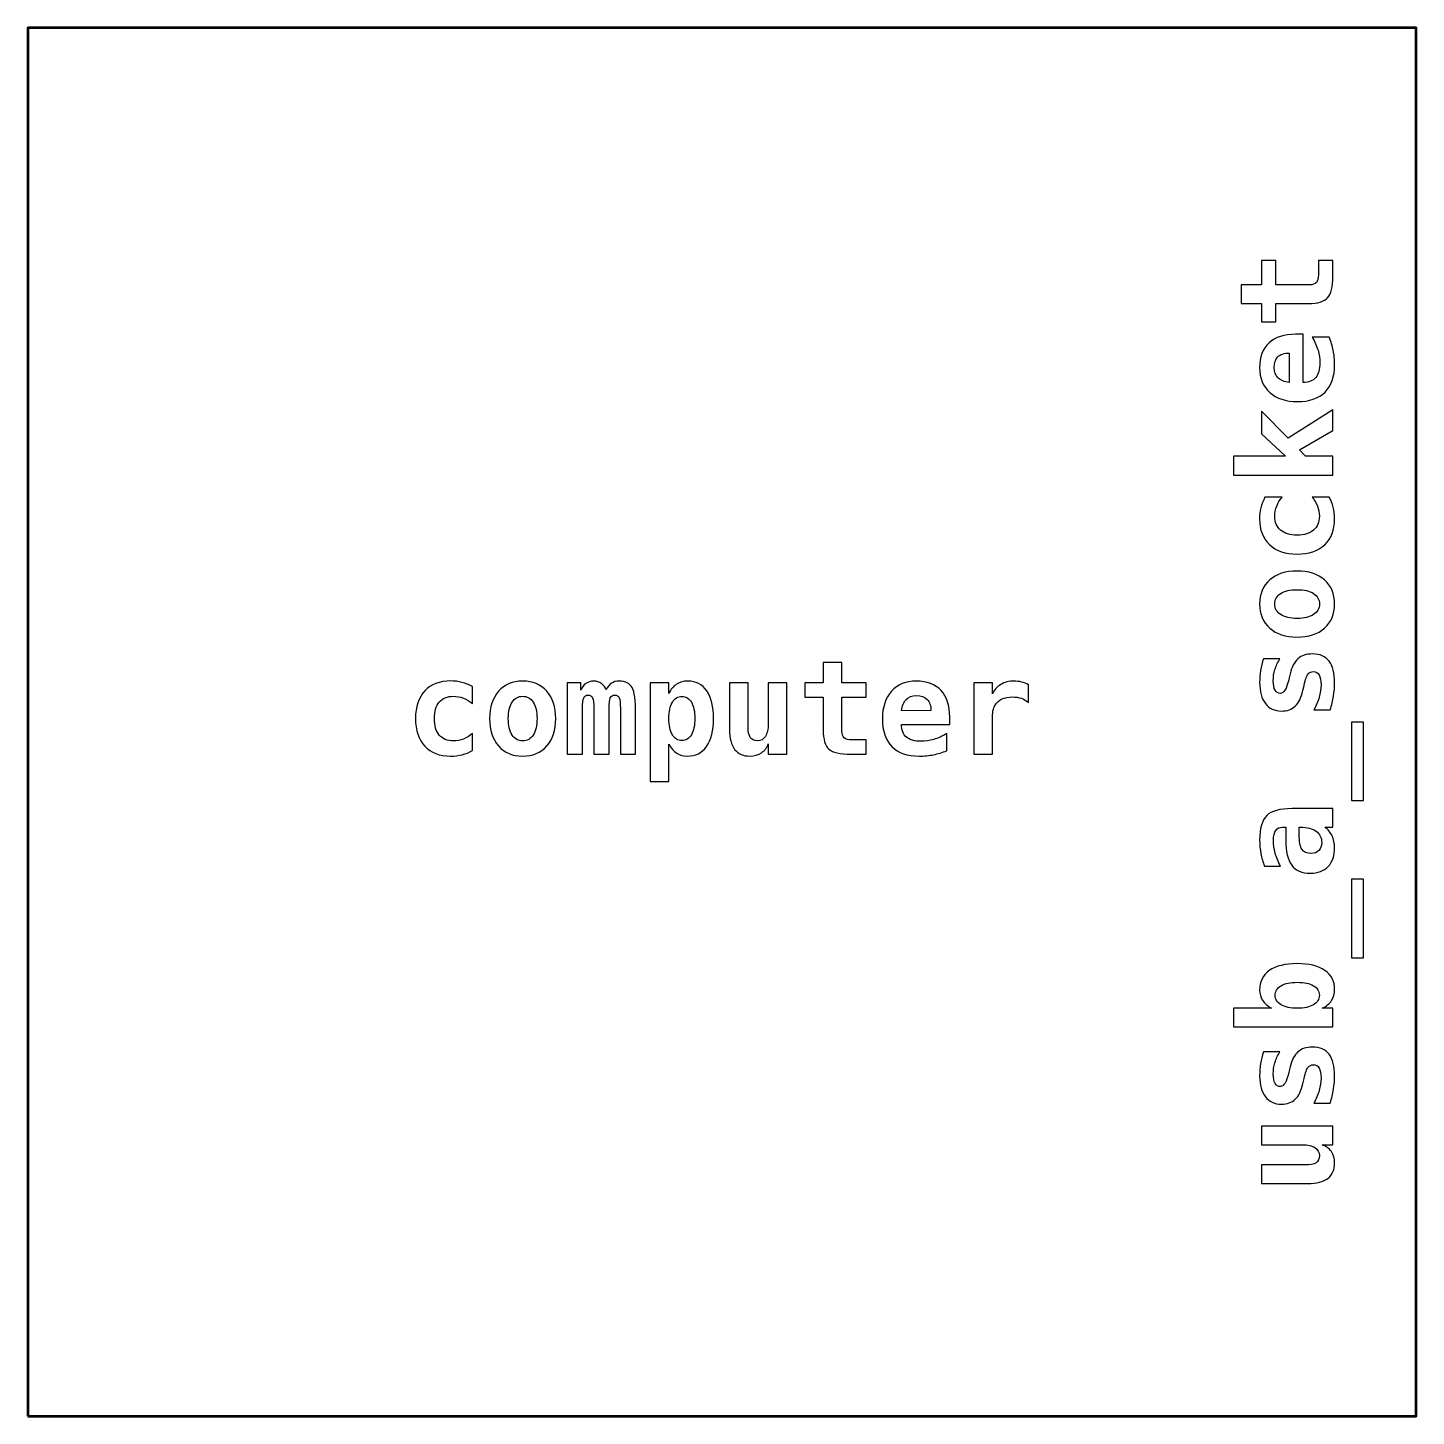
# Model space of a CAD drawing. Header units: centimetres. Extents: x -10.8 to 29.8, y -19.8 to 32.2.
# Drawn here: x -10.75 to -6.25, y -3.25 to 1.25 of the extents above; entities that cross this region are included whole.
import ezdxf

# ---------------------------------------------------------------- set-up
doc = ezdxf.new("R2010")
doc.units = ezdxf.units.CM
doc.header["$MEASUREMENT"] = 0
doc.layers.add('Layer 1', color=7, linetype='Continuous')

msp = doc.modelspace()

# ---------------------------------------------------------------- linework, layer by layer
at = {"layer": 'Layer 1', "lineweight": 53}
msp.add_lwpolyline([(-10.75, -3.25), (-6.25, -3.25), (-6.25, 1.25), (-10.75, 1.25), (-10.75, -3.25)], close=True, dxfattribs=at)
at = {"layer": 'Layer 1'}
for points, knots in [([(-6.81761, 0.41686), (-6.81761, 0.41686), (-6.75199, 0.41686), (-6.75199, 0.41686), (-6.75199, 0.41686), (-6.75199, 0.41686), (-6.75199, 0.49602), (-6.75199, 0.49602), (-6.75199, 0.49602), (-6.75199, 0.49602), (-6.70543, 0.49602), (-6.70543, 0.49602), (-6.70543, 0.49602), (-6.70543, 0.49602), (-6.70543, 0.41686), (-6.70543, 0.41686), (-6.70543, 0.41686), (-6.70543, 0.41686), (-6.59592, 0.41686), (-6.59592, 0.41686), (-6.59592, 0.41686), (-6.58562, 0.41686), (-6.57821, 0.4194), (-6.5737, 0.42441), (-6.5737, 0.42441), (-6.56925, 0.42942), (-6.567, 0.43782), (-6.567, 0.44953), (-6.567, 0.44953), (-6.567, 0.44953), (-6.567, 0.49602), (-6.567, 0.49602), (-6.567, 0.49602), (-6.567, 0.49602), (-6.52043, 0.49602), (-6.52043, 0.49602), (-6.52043, 0.49602), (-6.52043, 0.49602), (-6.52043, 0.44515), (-6.52043, 0.44515), (-6.52043, 0.44515), (-6.52043, 0.41044), (-6.526, 0.38695), (-6.53708, 0.37474), (-6.53708, 0.37474), (-6.54816, 0.36246), (-6.56876, 0.35633), (-6.59882, 0.35633), (-6.59882, 0.35633), (-6.59882, 0.35633), (-6.70543, 0.35633), (-6.70543, 0.35633), (-6.70543, 0.35633), (-6.70543, 0.35633), (-6.70543, 0.29706), (-6.70543, 0.29706), (-6.70543, 0.29706), (-6.70543, 0.29706), (-6.75199, 0.29706), (-6.75199, 0.29706), (-6.75199, 0.29706), (-6.75199, 0.29706), (-6.75199, 0.35633), (-6.75199, 0.35633), (-6.75199, 0.35633), (-6.75199, 0.35633), (-6.81761, 0.35633), (-6.81761, 0.35633), (-6.81761, 0.35633), (-6.81761, 0.35633), (-6.81761, 0.41686), (-6.81761, 0.41686)], [0, 0, 0, 0, 0.0526316, 0.0526316, 0.0526316, 0.0526316, 0.1052632, 0.1052632, 0.1052632, 0.1052632, 0.1578947, 0.1578947, 0.1578947, 0.1578947, 0.2105263, 0.2105263, 0.2105263, 0.2105263, 0.2631579, 0.2631579, 0.2631579, 0.2631579, 0.3157895, 0.3157895, 0.3157895, 0.3157895, 0.3684211, 0.3684211, 0.3684211, 0.3684211, 0.4210526, 0.4210526, 0.4210526, 0.4210526, 0.4736842, 0.4736842, 0.4736842, 0.4736842, 0.5263158, 0.5263158, 0.5263158, 0.5263158, 0.5789474, 0.5789474, 0.5789474, 0.5789474, 0.6315789, 0.6315789, 0.6315789, 0.6315789, 0.6842105, 0.6842105, 0.6842105, 0.6842105, 0.7368421, 0.7368421, 0.7368421, 0.7368421, 0.7894737, 0.7894737, 0.7894737, 0.7894737, 0.8421053, 0.8421053, 0.8421053, 0.8421053, 0.8947368, 0.8947368, 0.8947368, 0.8947368, 1, 1, 1, 1]), ([(-6.53186, 0.24711), (-6.52607, 0.23307), (-6.5217, 0.21875), (-6.51881, 0.20414), (-6.51881, 0.20414), (-6.51591, 0.18954), (-6.5145, 0.17409), (-6.5145, 0.15786), (-6.5145, 0.15786), (-6.5145, 0.11912), (-6.52487, 0.08956), (-6.54562, 0.0691), (-6.54562, 0.0691), (-6.56636, 0.04864), (-6.59621, 0.03841), (-6.63515, 0.03841), (-6.63515, 0.03841), (-6.6729, 0.03841), (-6.70274, 0.04829), (-6.72462, 0.06797), (-6.72462, 0.06797), (-6.74656, 0.08766), (-6.75749, 0.11454), (-6.75749, 0.14855), (-6.75749, 0.14855), (-6.75749, 0.18284), (-6.74733, 0.20951), (-6.72702, 0.22841), (-6.72702, 0.22841), (-6.70662, 0.24739), (-6.67798, 0.25685), (-6.64101, 0.25685), (-6.64101, 0.25685), (-6.64101, 0.25685), (-6.61653, 0.25685), (-6.61653, 0.25685), (-6.61653, 0.25685), (-6.61653, 0.25685), (-6.61653, 0.10022), (-6.61653, 0.10022), (-6.61653, 0.10022), (-6.59832, 0.10036), (-6.58478, 0.10572), (-6.57582, 0.1163), (-6.57582, 0.1163), (-6.56686, 0.12689), (-6.56234, 0.14269), (-6.56234, 0.16379), (-6.56234, 0.16379), (-6.56234, 0.17769), (-6.56432, 0.19137), (-6.56834, 0.20485), (-6.56834, 0.20485), (-6.57229, 0.21833), (-6.57864, 0.23237), (-6.58732, 0.24711), (-6.58732, 0.24711), (-6.58732, 0.24711), (-6.53186, 0.24711), (-6.53186, 0.24711)], [0, 0, 0, 0, 0.0625, 0.0625, 0.0625, 0.0625, 0.125, 0.125, 0.125, 0.125, 0.1875, 0.1875, 0.1875, 0.1875, 0.25, 0.25, 0.25, 0.25, 0.3125, 0.3125, 0.3125, 0.3125, 0.375, 0.375, 0.375, 0.375, 0.4375, 0.4375, 0.4375, 0.4375, 0.5, 0.5, 0.5, 0.5, 0.5625, 0.5625, 0.5625, 0.5625, 0.625, 0.625, 0.625, 0.625, 0.6875, 0.6875, 0.6875, 0.6875, 0.75, 0.75, 0.75, 0.75, 0.8125, 0.8125, 0.8125, 0.8125, 0.875, 0.875, 0.875, 0.875, 1, 1, 1, 1]), ([(-6.66182, 0.19589), (-6.67784, 0.19561), (-6.68997, 0.19151), (-6.69816, 0.18361), (-6.69816, 0.18361), (-6.70641, 0.17564), (-6.71051, 0.164), (-6.71051, 0.14855), (-6.71051, 0.14855), (-6.71051, 0.13465), (-6.70627, 0.12357), (-6.69773, 0.11531), (-6.69773, 0.11531), (-6.68927, 0.10706), (-6.6772, 0.10219), (-6.66161, 0.10064), (-6.66161, 0.10064), (-6.66161, 0.10064), (-6.66182, 0.19589), (-6.66182, 0.19589)], [0, 0, 0, 0, 0.1666667, 0.1666667, 0.1666667, 0.1666667, 0.3333333, 0.3333333, 0.3333333, 0.3333333, 0.5, 0.5, 0.5, 0.5, 0.6666667, 0.6666667, 0.6666667, 0.6666667, 1, 1, 1, 1]), ([(-6.84216, -0.1995), (-6.84216, -0.1995), (-6.84216, -0.13896), (-6.84216, -0.13896), (-6.84216, -0.13896), (-6.84216, -0.13896), (-6.67325, -0.13896), (-6.67325, -0.13896), (-6.67325, -0.13896), (-6.67325, -0.13896), (-6.75199, -0.06622), (-6.75199, -0.06622), (-6.75199, -0.06622), (-6.75199, -0.06622), (-6.75199, 0.00723), (-6.75199, 0.00723), (-6.75199, 0.00723), (-6.75199, 0.00723), (-6.66556, -0.08047), (-6.66556, -0.08047), (-6.66556, -0.08047), (-6.66556, -0.08047), (-6.52043, 0.01217), (-6.52043, 0.01217), (-6.52043, 0.01217), (-6.52043, 0.01217), (-6.52043, -0.05479), (-6.52043, -0.05479), (-6.52043, -0.05479), (-6.52043, -0.05479), (-6.6288, -0.11829), (-6.6288, -0.11829), (-6.6288, -0.11829), (-6.6288, -0.11829), (-6.60891, -0.13896), (-6.60891, -0.13896), (-6.60891, -0.13896), (-6.60891, -0.13896), (-6.52043, -0.13896), (-6.52043, -0.13896), (-6.52043, -0.13896), (-6.52043, -0.13896), (-6.52043, -0.1995), (-6.52043, -0.1995), (-6.52043, -0.1995), (-6.52043, -0.1995), (-6.84216, -0.1995), (-6.84216, -0.1995)], [0, 0, 0, 0, 0.0769231, 0.0769231, 0.0769231, 0.0769231, 0.1538462, 0.1538462, 0.1538462, 0.1538462, 0.2307692, 0.2307692, 0.2307692, 0.2307692, 0.3076923, 0.3076923, 0.3076923, 0.3076923, 0.3846154, 0.3846154, 0.3846154, 0.3846154, 0.4615385, 0.4615385, 0.4615385, 0.4615385, 0.5384615, 0.5384615, 0.5384615, 0.5384615, 0.6153846, 0.6153846, 0.6153846, 0.6153846, 0.6923077, 0.6923077, 0.6923077, 0.6923077, 0.7692308, 0.7692308, 0.7692308, 0.7692308, 0.8461538, 0.8461538, 0.8461538, 0.8461538, 1, 1, 1, 1]), ([(-6.53228, -0.27104), (-6.52636, -0.28119), (-6.52191, -0.2922), (-6.51895, -0.30391), (-6.51895, -0.30391), (-6.51599, -0.31563), (-6.5145, -0.32818), (-6.5145, -0.34173), (-6.5145, -0.34173), (-6.5145, -0.37743), (-6.52523, -0.4053), (-6.54675, -0.42541), (-6.54675, -0.42541), (-6.5682, -0.44552), (-6.59797, -0.45561), (-6.636, -0.45561), (-6.636, -0.45561), (-6.67417, -0.45561), (-6.70401, -0.44545), (-6.7256, -0.4252), (-6.7256, -0.4252), (-6.74712, -0.40495), (-6.75792, -0.37701), (-6.75792, -0.34131), (-6.75792, -0.34131), (-6.75792, -0.32889), (-6.75644, -0.31697), (-6.75354, -0.30547), (-6.75354, -0.30547), (-6.75065, -0.29397), (-6.74621, -0.28246), (-6.74014, -0.27104), (-6.74014, -0.27104), (-6.74014, -0.27104), (-6.68468, -0.27104), (-6.68468, -0.27104), (-6.68468, -0.27104), (-6.6923, -0.27985), (-6.69816, -0.28952), (-6.70225, -0.3001), (-6.70225, -0.3001), (-6.70634, -0.31062), (-6.70839, -0.32155), (-6.70839, -0.33284), (-6.70839, -0.33284), (-6.70839, -0.35253), (-6.70211, -0.3677), (-6.68955, -0.37828), (-6.68955, -0.37828), (-6.67699, -0.38893), (-6.65914, -0.39422), (-6.636, -0.39422), (-6.636, -0.39422), (-6.61286, -0.39422), (-6.59508, -0.38893), (-6.58266, -0.37828), (-6.58266, -0.37828), (-6.57024, -0.3677), (-6.56403, -0.35253), (-6.56403, -0.33284), (-6.56403, -0.33284), (-6.56403, -0.32113), (-6.56601, -0.31019), (-6.56989, -0.29996), (-6.56989, -0.29996), (-6.57384, -0.2898), (-6.57977, -0.28014), (-6.58774, -0.27104), (-6.58774, -0.27104), (-6.58774, -0.27104), (-6.53228, -0.27104), (-6.53228, -0.27104)], [0, 0, 0, 0, 0.0526316, 0.0526316, 0.0526316, 0.0526316, 0.1052632, 0.1052632, 0.1052632, 0.1052632, 0.1578947, 0.1578947, 0.1578947, 0.1578947, 0.2105263, 0.2105263, 0.2105263, 0.2105263, 0.2631579, 0.2631579, 0.2631579, 0.2631579, 0.3157895, 0.3157895, 0.3157895, 0.3157895, 0.3684211, 0.3684211, 0.3684211, 0.3684211, 0.4210526, 0.4210526, 0.4210526, 0.4210526, 0.4736842, 0.4736842, 0.4736842, 0.4736842, 0.5263158, 0.5263158, 0.5263158, 0.5263158, 0.5789474, 0.5789474, 0.5789474, 0.5789474, 0.6315789, 0.6315789, 0.6315789, 0.6315789, 0.6842105, 0.6842105, 0.6842105, 0.6842105, 0.7368421, 0.7368421, 0.7368421, 0.7368421, 0.7894737, 0.7894737, 0.7894737, 0.7894737, 0.8421053, 0.8421053, 0.8421053, 0.8421053, 0.8947368, 0.8947368, 0.8947368, 0.8947368, 1, 1, 1, 1]), ([(-6.636, -0.72484), (-6.67332, -0.72484), (-6.70289, -0.71517), (-6.72476, -0.69584), (-6.72476, -0.69584), (-6.74656, -0.67644), (-6.75749, -0.65048), (-6.75749, -0.61781), (-6.75749, -0.61781), (-6.75749, -0.58507), (-6.74656, -0.55904), (-6.72476, -0.53963), (-6.72476, -0.53963), (-6.70289, -0.5203), (-6.67332, -0.51064), (-6.636, -0.51064), (-6.636, -0.51064), (-6.59868, -0.51064), (-6.56911, -0.5203), (-6.54724, -0.53963), (-6.54724, -0.53963), (-6.52544, -0.55904), (-6.5145, -0.58507), (-6.5145, -0.61781), (-6.5145, -0.61781), (-6.5145, -0.65048), (-6.52544, -0.67644), (-6.54724, -0.69584), (-6.54724, -0.69584), (-6.56911, -0.71517), (-6.59868, -0.72484), (-6.636, -0.72484)], [0, 0, 0, 0, 0.1111111, 0.1111111, 0.1111111, 0.1111111, 0.2222222, 0.2222222, 0.2222222, 0.2222222, 0.3333333, 0.3333333, 0.3333333, 0.3333333, 0.4444444, 0.4444444, 0.4444444, 0.4444444, 0.5555556, 0.5555556, 0.5555556, 0.5555556, 0.6666667, 0.6666667, 0.6666667, 0.6666667, 0.7777778, 0.7777778, 0.7777778, 0.7777778, 1, 1, 1, 1]), ([(-6.70839, -0.61781), (-6.70839, -0.63227), (-6.70204, -0.64363), (-6.68927, -0.65189), (-6.68927, -0.65189), (-6.6765, -0.66014), (-6.65872, -0.6643), (-6.636, -0.6643), (-6.636, -0.6643), (-6.61328, -0.6643), (-6.5955, -0.66014), (-6.58273, -0.65189), (-6.58273, -0.65189), (-6.56996, -0.64363), (-6.56361, -0.63227), (-6.56361, -0.61781), (-6.56361, -0.61781), (-6.56361, -0.60327), (-6.56996, -0.59184), (-6.58273, -0.58359), (-6.58273, -0.58359), (-6.5955, -0.57533), (-6.61328, -0.57117), (-6.636, -0.57117), (-6.636, -0.57117), (-6.65872, -0.57117), (-6.6765, -0.57533), (-6.68927, -0.58359), (-6.68927, -0.58359), (-6.70204, -0.59184), (-6.70839, -0.60327), (-6.70839, -0.61781)], [0, 0, 0, 0, 0.1111111, 0.1111111, 0.1111111, 0.1111111, 0.2222222, 0.2222222, 0.2222222, 0.2222222, 0.3333333, 0.3333333, 0.3333333, 0.3333333, 0.4444444, 0.4444444, 0.4444444, 0.4444444, 0.5555556, 0.5555556, 0.5555556, 0.5555556, 0.6666667, 0.6666667, 0.6666667, 0.6666667, 0.7777778, 0.7777778, 0.7777778, 0.7777778, 1, 1, 1, 1]), ([(-8.11139, -0.80738), (-8.11139, -0.80738), (-8.11139, -0.873), (-8.11139, -0.873), (-8.11139, -0.873), (-8.11139, -0.873), (-8.03223, -0.873), (-8.03223, -0.873), (-8.03223, -0.873), (-8.03223, -0.873), (-8.03223, -0.91956), (-8.03223, -0.91956), (-8.03223, -0.91956), (-8.03223, -0.91956), (-8.11139, -0.91956), (-8.11139, -0.91956), (-8.11139, -0.91956), (-8.11139, -0.91956), (-8.11139, -1.02907), (-8.11139, -1.02907), (-8.11139, -1.02907), (-8.11139, -1.03937), (-8.10885, -1.04678), (-8.10384, -1.05129), (-8.10384, -1.05129), (-8.09883, -1.05574), (-8.09043, -1.05799), (-8.07872, -1.05799), (-8.07872, -1.05799), (-8.07872, -1.05799), (-8.03223, -1.05799), (-8.03223, -1.05799), (-8.03223, -1.05799), (-8.03223, -1.05799), (-8.03223, -1.10456), (-8.03223, -1.10456), (-8.03223, -1.10456), (-8.03223, -1.10456), (-8.0831, -1.10456), (-8.0831, -1.10456), (-8.0831, -1.10456), (-8.11781, -1.10456), (-8.1413, -1.09899), (-8.15351, -1.08791), (-8.15351, -1.08791), (-8.16579, -1.07683), (-8.17192, -1.05623), (-8.17192, -1.02617), (-8.17192, -1.02617), (-8.17192, -1.02617), (-8.17192, -0.91956), (-8.17192, -0.91956), (-8.17192, -0.91956), (-8.17192, -0.91956), (-8.23119, -0.91956), (-8.23119, -0.91956), (-8.23119, -0.91956), (-8.23119, -0.91956), (-8.23119, -0.873), (-8.23119, -0.873), (-8.23119, -0.873), (-8.23119, -0.873), (-8.17192, -0.873), (-8.17192, -0.873), (-8.17192, -0.873), (-8.17192, -0.873), (-8.17192, -0.80738), (-8.17192, -0.80738), (-8.17192, -0.80738), (-8.17192, -0.80738), (-8.11139, -0.80738), (-8.11139, -0.80738)], [0, 0, 0, 0, 0.0526316, 0.0526316, 0.0526316, 0.0526316, 0.1052632, 0.1052632, 0.1052632, 0.1052632, 0.1578947, 0.1578947, 0.1578947, 0.1578947, 0.2105263, 0.2105263, 0.2105263, 0.2105263, 0.2631579, 0.2631579, 0.2631579, 0.2631579, 0.3157895, 0.3157895, 0.3157895, 0.3157895, 0.3684211, 0.3684211, 0.3684211, 0.3684211, 0.4210526, 0.4210526, 0.4210526, 0.4210526, 0.4736842, 0.4736842, 0.4736842, 0.4736842, 0.5263158, 0.5263158, 0.5263158, 0.5263158, 0.5789474, 0.5789474, 0.5789474, 0.5789474, 0.6315789, 0.6315789, 0.6315789, 0.6315789, 0.6842105, 0.6842105, 0.6842105, 0.6842105, 0.7368421, 0.7368421, 0.7368421, 0.7368421, 0.7894737, 0.7894737, 0.7894737, 0.7894737, 0.8421053, 0.8421053, 0.8421053, 0.8421053, 0.8947368, 0.8947368, 0.8947368, 0.8947368, 1, 1, 1, 1]), ([(-6.74479, -0.79511), (-6.74479, -0.79511), (-6.69188, -0.79511), (-6.69188, -0.79511), (-6.69188, -0.79511), (-6.699, -0.80626), (-6.70437, -0.8179), (-6.70804, -0.82996), (-6.70804, -0.82996), (-6.71163, -0.84203), (-6.71347, -0.85416), (-6.71347, -0.8663), (-6.71347, -0.8663), (-6.71347, -0.87984), (-6.71149, -0.89008), (-6.70761, -0.89692), (-6.70761, -0.89692), (-6.70366, -0.90383), (-6.69788, -0.90729), (-6.69019, -0.90729), (-6.69019, -0.90729), (-6.67918, -0.90729), (-6.67022, -0.89254), (-6.6633, -0.86305), (-6.6633, -0.86305), (-6.6633, -0.86305), (-6.66274, -0.86079), (-6.66274, -0.86079), (-6.66274, -0.86079), (-6.66274, -0.86079), (-6.65858, -0.84344), (-6.65858, -0.84344), (-6.65858, -0.84344), (-6.65336, -0.82135), (-6.64489, -0.80513), (-6.63325, -0.7949), (-6.63325, -0.7949), (-6.62161, -0.7846), (-6.60587, -0.77945), (-6.58605, -0.77945), (-6.58605, -0.77945), (-6.5622, -0.77945), (-6.54428, -0.78728), (-6.53235, -0.80287), (-6.53235, -0.80287), (-6.52043, -0.81853), (-6.5145, -0.84203), (-6.5145, -0.87342), (-6.5145, -0.87342), (-6.5145, -0.88732), (-6.5157, -0.90165), (-6.5181, -0.91618), (-6.5181, -0.91618), (-6.5205, -0.93079), (-6.5241, -0.9456), (-6.5289, -0.96063), (-6.5289, -0.96063), (-6.5289, -0.96063), (-6.58181, -0.96063), (-6.58181, -0.96063), (-6.58181, -0.96063), (-6.57426, -0.9473), (-6.56848, -0.93368), (-6.56453, -0.91985), (-6.56453, -0.91985), (-6.56051, -0.90602), (-6.55853, -0.89269), (-6.55853, -0.8797), (-6.55853, -0.8797), (-6.55853, -0.86552), (-6.56058, -0.8548), (-6.56474, -0.84753), (-6.56474, -0.84753), (-6.56883, -0.84026), (-6.57483, -0.83659), (-6.58266, -0.83659), (-6.58266, -0.83659), (-6.59042, -0.83659), (-6.59635, -0.83921), (-6.60044, -0.84436), (-6.60044, -0.84436), (-6.6046, -0.84951), (-6.60898, -0.86178), (-6.6137, -0.88126), (-6.6137, -0.88126), (-6.6137, -0.88126), (-6.61737, -0.89798), (-6.61737, -0.89798), (-6.61737, -0.89798), (-6.62266, -0.92112), (-6.63085, -0.93798), (-6.642, -0.94857), (-6.642, -0.94857), (-6.65314, -0.95915), (-6.6681, -0.96444), (-6.6868, -0.96444), (-6.6868, -0.96444), (-6.70916, -0.96444), (-6.72652, -0.9564), (-6.73887, -0.94024), (-6.73887, -0.94024), (-6.75129, -0.92415), (-6.75749, -0.90143), (-6.75749, -0.87222), (-6.75749, -0.87222), (-6.75749, -0.8591), (-6.75644, -0.84605), (-6.75432, -0.83307), (-6.75432, -0.83307), (-6.7522, -0.82001), (-6.74903, -0.80738), (-6.74479, -0.79511)], [0, 0, 0, 0, 0.0344828, 0.0344828, 0.0344828, 0.0344828, 0.0689655, 0.0689655, 0.0689655, 0.0689655, 0.1034483, 0.1034483, 0.1034483, 0.1034483, 0.137931, 0.137931, 0.137931, 0.137931, 0.1724138, 0.1724138, 0.1724138, 0.1724138, 0.2068966, 0.2068966, 0.2068966, 0.2068966, 0.2413793, 0.2413793, 0.2413793, 0.2413793, 0.2758621, 0.2758621, 0.2758621, 0.2758621, 0.3103448, 0.3103448, 0.3103448, 0.3103448, 0.3448276, 0.3448276, 0.3448276, 0.3448276, 0.3793103, 0.3793103, 0.3793103, 0.3793103, 0.4137931, 0.4137931, 0.4137931, 0.4137931, 0.4482759, 0.4482759, 0.4482759, 0.4482759, 0.4827586, 0.4827586, 0.4827586, 0.4827586, 0.5172414, 0.5172414, 0.5172414, 0.5172414, 0.5517241, 0.5517241, 0.5517241, 0.5517241, 0.5862069, 0.5862069, 0.5862069, 0.5862069, 0.6206897, 0.6206897, 0.6206897, 0.6206897, 0.6551724, 0.6551724, 0.6551724, 0.6551724, 0.6896552, 0.6896552, 0.6896552, 0.6896552, 0.7241379, 0.7241379, 0.7241379, 0.7241379, 0.7586207, 0.7586207, 0.7586207, 0.7586207, 0.7931034, 0.7931034, 0.7931034, 0.7931034, 0.8275862, 0.8275862, 0.8275862, 0.8275862, 0.862069, 0.862069, 0.862069, 0.862069, 0.8965517, 0.8965517, 0.8965517, 0.8965517, 0.9310345, 0.9310345, 0.9310345, 0.9310345, 1, 1, 1, 1]), ([(-9.30897, -1.09271), (-9.31912, -1.09863), (-9.33013, -1.10308), (-9.34184, -1.10604), (-9.34184, -1.10604), (-9.35356, -1.109), (-9.36611, -1.11049), (-9.37966, -1.11049), (-9.37966, -1.11049), (-9.41536, -1.11049), (-9.44323, -1.09976), (-9.46334, -1.07824), (-9.46334, -1.07824), (-9.48345, -1.05679), (-9.49354, -1.02702), (-9.49354, -0.98899), (-9.49354, -0.98899), (-9.49354, -0.95082), (-9.48338, -0.92098), (-9.46313, -0.89939), (-9.46313, -0.89939), (-9.44288, -0.87787), (-9.41494, -0.86707), (-9.37924, -0.86707), (-9.37924, -0.86707), (-9.36682, -0.86707), (-9.3549, -0.86855), (-9.3434, -0.87145), (-9.3434, -0.87145), (-9.3319, -0.87434), (-9.32039, -0.87878), (-9.30897, -0.88485), (-9.30897, -0.88485), (-9.30897, -0.88485), (-9.30897, -0.94031), (-9.30897, -0.94031), (-9.30897, -0.94031), (-9.31778, -0.93269), (-9.32745, -0.92683), (-9.33803, -0.92274), (-9.33803, -0.92274), (-9.34855, -0.91865), (-9.35948, -0.9166), (-9.37077, -0.9166), (-9.37077, -0.9166), (-9.39046, -0.9166), (-9.40563, -0.92288), (-9.41621, -0.93544), (-9.41621, -0.93544), (-9.42686, -0.948), (-9.43215, -0.96585), (-9.43215, -0.98899), (-9.43215, -0.98899), (-9.43215, -1.01213), (-9.42686, -1.02991), (-9.41621, -1.04233), (-9.41621, -1.04233), (-9.40563, -1.05475), (-9.39046, -1.06096), (-9.37077, -1.06096), (-9.37077, -1.06096), (-9.35906, -1.06096), (-9.34812, -1.05898), (-9.33789, -1.0551), (-9.33789, -1.0551), (-9.32773, -1.05115), (-9.31807, -1.04522), (-9.30897, -1.03725), (-9.30897, -1.03725), (-9.30897, -1.03725), (-9.30897, -1.09271), (-9.30897, -1.09271)], [0, 0, 0, 0, 0.0526316, 0.0526316, 0.0526316, 0.0526316, 0.1052632, 0.1052632, 0.1052632, 0.1052632, 0.1578947, 0.1578947, 0.1578947, 0.1578947, 0.2105263, 0.2105263, 0.2105263, 0.2105263, 0.2631579, 0.2631579, 0.2631579, 0.2631579, 0.3157895, 0.3157895, 0.3157895, 0.3157895, 0.3684211, 0.3684211, 0.3684211, 0.3684211, 0.4210526, 0.4210526, 0.4210526, 0.4210526, 0.4736842, 0.4736842, 0.4736842, 0.4736842, 0.5263158, 0.5263158, 0.5263158, 0.5263158, 0.5789474, 0.5789474, 0.5789474, 0.5789474, 0.6315789, 0.6315789, 0.6315789, 0.6315789, 0.6842105, 0.6842105, 0.6842105, 0.6842105, 0.7368421, 0.7368421, 0.7368421, 0.7368421, 0.7894737, 0.7894737, 0.7894737, 0.7894737, 0.8421053, 0.8421053, 0.8421053, 0.8421053, 0.8947368, 0.8947368, 0.8947368, 0.8947368, 1, 1, 1, 1]), ([(-9.25309, -0.98899), (-9.25309, -0.95167), (-9.24342, -0.9221), (-9.22409, -0.90023), (-9.22409, -0.90023), (-9.20469, -0.87843), (-9.17873, -0.8675), (-9.14606, -0.8675), (-9.14606, -0.8675), (-9.11332, -0.8675), (-9.08729, -0.87843), (-9.06788, -0.90023), (-9.06788, -0.90023), (-9.04855, -0.9221), (-9.03889, -0.95167), (-9.03889, -0.98899), (-9.03889, -0.98899), (-9.03889, -1.02631), (-9.04855, -1.05588), (-9.06788, -1.07775), (-9.06788, -1.07775), (-9.08729, -1.09955), (-9.11332, -1.11049), (-9.14606, -1.11049), (-9.14606, -1.11049), (-9.17873, -1.11049), (-9.20469, -1.09955), (-9.22409, -1.07775), (-9.22409, -1.07775), (-9.24342, -1.05588), (-9.25309, -1.02631), (-9.25309, -0.98899)], [0, 0, 0, 0, 0.1111111, 0.1111111, 0.1111111, 0.1111111, 0.2222222, 0.2222222, 0.2222222, 0.2222222, 0.3333333, 0.3333333, 0.3333333, 0.3333333, 0.4444444, 0.4444444, 0.4444444, 0.4444444, 0.5555556, 0.5555556, 0.5555556, 0.5555556, 0.6666667, 0.6666667, 0.6666667, 0.6666667, 0.7777778, 0.7777778, 0.7777778, 0.7777778, 1, 1, 1, 1]), ([(-8.87591, -0.89621), (-8.87139, -0.8864), (-8.86561, -0.87921), (-8.85855, -0.87455), (-8.85855, -0.87455), (-8.8515, -0.86982), (-8.84289, -0.8675), (-8.83273, -0.8675), (-8.83273, -0.8675), (-8.81276, -0.8675), (-8.79893, -0.87441), (-8.79131, -0.88817), (-8.79131, -0.88817), (-8.78362, -0.90193), (-8.77981, -0.93064), (-8.77981, -0.97417), (-8.77981, -0.97417), (-8.77981, -0.97417), (-8.77981, -1.10456), (-8.77981, -1.10456), (-8.77981, -1.10456), (-8.77981, -1.10456), (-8.82934, -1.10456), (-8.82934, -1.10456), (-8.82934, -1.10456), (-8.82934, -1.10456), (-8.82934, -0.95597), (-8.82934, -0.95597), (-8.82934, -0.95597), (-8.82934, -0.93876), (-8.83068, -0.92726), (-8.83329, -0.92147), (-8.83329, -0.92147), (-8.8359, -0.91568), (-8.84063, -0.91279), (-8.84754, -0.91279), (-8.84754, -0.91279), (-8.85446, -0.91279), (-8.85926, -0.91575), (-8.86201, -0.92168), (-8.86201, -0.92168), (-8.86476, -0.92761), (-8.86617, -0.93904), (-8.86617, -0.95597), (-8.86617, -0.95597), (-8.86617, -0.95597), (-8.86617, -1.10456), (-8.86617, -1.10456), (-8.86617, -1.10456), (-8.86617, -1.10456), (-8.91528, -1.10456), (-8.91528, -1.10456), (-8.91528, -1.10456), (-8.91528, -1.10456), (-8.91528, -0.95597), (-8.91528, -0.95597), (-8.91528, -0.95597), (-8.91528, -0.93904), (-8.91669, -0.92761), (-8.91944, -0.92168), (-8.91944, -0.92168), (-8.92219, -0.91575), (-8.92699, -0.91279), (-8.9339, -0.91279), (-8.9339, -0.91279), (-8.94082, -0.91279), (-8.94555, -0.91568), (-8.94816, -0.92147), (-8.94816, -0.92147), (-8.95077, -0.92726), (-8.95211, -0.93876), (-8.95211, -0.95597), (-8.95211, -0.95597), (-8.95211, -0.95597), (-8.95211, -1.10456), (-8.95211, -1.10456), (-8.95211, -1.10456), (-8.95211, -1.10456), (-9.00164, -1.10456), (-9.00164, -1.10456), (-9.00164, -1.10456), (-9.00164, -1.10456), (-9.00164, -0.873), (-9.00164, -0.873), (-9.00164, -0.873), (-9.00164, -0.873), (-8.95761, -0.873), (-8.95761, -0.873), (-8.95761, -0.873), (-8.95761, -0.873), (-8.95761, -0.89706), (-8.95761, -0.89706), (-8.95761, -0.89706), (-8.95415, -0.88796), (-8.94865, -0.88076), (-8.94103, -0.87547), (-8.94103, -0.87547), (-8.93348, -0.87018), (-8.92501, -0.8675), (-8.91563, -0.8675), (-8.91563, -0.8675), (-8.90625, -0.8675), (-8.89771, -0.87032), (-8.88995, -0.87589), (-8.88995, -0.87589), (-8.88226, -0.88147), (-8.87753, -0.88824), (-8.87591, -0.89621)], [0, 0, 0, 0, 0.0357143, 0.0357143, 0.0357143, 0.0357143, 0.0714286, 0.0714286, 0.0714286, 0.0714286, 0.1071429, 0.1071429, 0.1071429, 0.1071429, 0.1428571, 0.1428571, 0.1428571, 0.1428571, 0.1785714, 0.1785714, 0.1785714, 0.1785714, 0.2142857, 0.2142857, 0.2142857, 0.2142857, 0.25, 0.25, 0.25, 0.25, 0.2857143, 0.2857143, 0.2857143, 0.2857143, 0.3214286, 0.3214286, 0.3214286, 0.3214286, 0.3571429, 0.3571429, 0.3571429, 0.3571429, 0.3928571, 0.3928571, 0.3928571, 0.3928571, 0.4285714, 0.4285714, 0.4285714, 0.4285714, 0.4642857, 0.4642857, 0.4642857, 0.4642857, 0.5, 0.5, 0.5, 0.5, 0.5357143, 0.5357143, 0.5357143, 0.5357143, 0.5714286, 0.5714286, 0.5714286, 0.5714286, 0.6071429, 0.6071429, 0.6071429, 0.6071429, 0.6428571, 0.6428571, 0.6428571, 0.6428571, 0.6785714, 0.6785714, 0.6785714, 0.6785714, 0.7142857, 0.7142857, 0.7142857, 0.7142857, 0.75, 0.75, 0.75, 0.75, 0.7857143, 0.7857143, 0.7857143, 0.7857143, 0.8214286, 0.8214286, 0.8214286, 0.8214286, 0.8571429, 0.8571429, 0.8571429, 0.8571429, 0.8928571, 0.8928571, 0.8928571, 0.8928571, 0.9285714, 0.9285714, 0.9285714, 0.9285714, 1, 1, 1, 1]), ([(-8.67229, -1.07189), (-8.67229, -1.07189), (-8.67229, -1.19261), (-8.67229, -1.19261), (-8.67229, -1.19261), (-8.67229, -1.19261), (-8.73283, -1.19261), (-8.73283, -1.19261), (-8.73283, -1.19261), (-8.73283, -1.19261), (-8.73283, -0.873), (-8.73283, -0.873), (-8.73283, -0.873), (-8.73283, -0.873), (-8.67229, -0.873), (-8.67229, -0.873), (-8.67229, -0.873), (-8.67229, -0.873), (-8.67229, -0.90771), (-8.67229, -0.90771), (-8.67229, -0.90771), (-8.66594, -0.89438), (-8.65762, -0.88436), (-8.64731, -0.87758), (-8.64731, -0.87758), (-8.63694, -0.87088), (-8.62488, -0.8675), (-8.61098, -0.8675), (-8.61098, -0.8675), (-8.58452, -0.8675), (-8.56399, -0.87808), (-8.54938, -0.89932), (-8.54938, -0.89932), (-8.53478, -0.92055), (-8.52751, -0.9504), (-8.52751, -0.98899), (-8.52751, -0.98899), (-8.52751, -1.02808), (-8.53492, -1.05813), (-8.54974, -1.07909), (-8.54974, -1.07909), (-8.56448, -1.10004), (-8.58565, -1.11049), (-8.61302, -1.11049), (-8.61302, -1.11049), (-8.62544, -1.11049), (-8.63652, -1.10731), (-8.6464, -1.10089), (-8.6464, -1.10089), (-8.6562, -1.09447), (-8.66488, -1.0848), (-8.67229, -1.07189)], [0, 0, 0, 0, 0.0714286, 0.0714286, 0.0714286, 0.0714286, 0.1428571, 0.1428571, 0.1428571, 0.1428571, 0.2142857, 0.2142857, 0.2142857, 0.2142857, 0.2857143, 0.2857143, 0.2857143, 0.2857143, 0.3571429, 0.3571429, 0.3571429, 0.3571429, 0.4285714, 0.4285714, 0.4285714, 0.4285714, 0.5, 0.5, 0.5, 0.5, 0.5714286, 0.5714286, 0.5714286, 0.5714286, 0.6428571, 0.6428571, 0.6428571, 0.6428571, 0.7142857, 0.7142857, 0.7142857, 0.7142857, 0.7857143, 0.7857143, 0.7857143, 0.7857143, 0.8571429, 0.8571429, 0.8571429, 0.8571429, 1, 1, 1, 1]), ([(-8.47587, -1.0237), (-8.47587, -1.0237), (-8.47587, -0.873), (-8.47587, -0.873), (-8.47587, -0.873), (-8.47587, -0.873), (-8.41533, -0.873), (-8.41533, -0.873), (-8.41533, -0.873), (-8.41533, -0.873), (-8.41533, -1.01446), (-8.41533, -1.01446), (-8.41533, -1.01446), (-8.41533, -1.03111), (-8.41301, -1.04304), (-8.40828, -1.05023), (-8.40828, -1.05023), (-8.40362, -1.05736), (-8.39579, -1.06096), (-8.38492, -1.06096), (-8.38492, -1.06096), (-8.37399, -1.06096), (-8.36552, -1.05616), (-8.35938, -1.04649), (-8.35938, -1.04649), (-8.35325, -1.03683), (-8.35014, -1.02335), (-8.35014, -1.00592), (-8.35014, -1.00592), (-8.35014, -1.00592), (-8.35014, -0.873), (-8.35014, -0.873), (-8.35014, -0.873), (-8.35014, -0.873), (-8.28961, -0.873), (-8.28961, -0.873), (-8.28961, -0.873), (-8.28961, -0.873), (-8.28961, -1.10456), (-8.28961, -1.10456), (-8.28961, -1.10456), (-8.28961, -1.10456), (-8.35014, -1.10456), (-8.35014, -1.10456), (-8.35014, -1.10456), (-8.35014, -1.10456), (-8.35014, -1.07027), (-8.35014, -1.07027), (-8.35014, -1.07027), (-8.35445, -1.08304), (-8.36171, -1.09292), (-8.37194, -1.09997), (-8.37194, -1.09997), (-8.38224, -1.10696), (-8.39459, -1.11049), (-8.40905, -1.11049), (-8.40905, -1.11049), (-8.43114, -1.11049), (-8.44779, -1.10322), (-8.45901, -1.08861), (-8.45901, -1.08861), (-8.47023, -1.07401), (-8.47587, -1.05235), (-8.47587, -1.0237)], [0, 0, 0, 0, 0.0588235, 0.0588235, 0.0588235, 0.0588235, 0.1176471, 0.1176471, 0.1176471, 0.1176471, 0.1764706, 0.1764706, 0.1764706, 0.1764706, 0.2352941, 0.2352941, 0.2352941, 0.2352941, 0.2941176, 0.2941176, 0.2941176, 0.2941176, 0.3529412, 0.3529412, 0.3529412, 0.3529412, 0.4117647, 0.4117647, 0.4117647, 0.4117647, 0.4705882, 0.4705882, 0.4705882, 0.4705882, 0.5294118, 0.5294118, 0.5294118, 0.5294118, 0.5882353, 0.5882353, 0.5882353, 0.5882353, 0.6470588, 0.6470588, 0.6470588, 0.6470588, 0.7058824, 0.7058824, 0.7058824, 0.7058824, 0.7647059, 0.7647059, 0.7647059, 0.7647059, 0.8235294, 0.8235294, 0.8235294, 0.8235294, 0.8823529, 0.8823529, 0.8823529, 0.8823529, 1, 1, 1, 1]), ([(-7.77146, -1.09313), (-7.7855, -1.09892), (-7.79982, -1.10322), (-7.81443, -1.10611), (-7.81443, -1.10611), (-7.82903, -1.109), (-7.84448, -1.11049), (-7.86071, -1.11049), (-7.86071, -1.11049), (-7.89945, -1.11049), (-7.92901, -1.10012), (-7.94947, -1.07937), (-7.94947, -1.07937), (-7.96993, -1.05863), (-7.98016, -1.02878), (-7.98016, -0.98984), (-7.98016, -0.98984), (-7.98016, -0.95209), (-7.97028, -0.92225), (-7.9506, -0.90037), (-7.9506, -0.90037), (-7.93091, -0.87843), (-7.90403, -0.8675), (-7.87002, -0.8675), (-7.87002, -0.8675), (-7.83573, -0.8675), (-7.80906, -0.87766), (-7.79016, -0.89797), (-7.79016, -0.89797), (-7.77118, -0.91837), (-7.76172, -0.94701), (-7.76172, -0.98398), (-7.76172, -0.98398), (-7.76172, -0.98398), (-7.76172, -1.00846), (-7.76172, -1.00846), (-7.76172, -1.00846), (-7.76172, -1.00846), (-7.91835, -1.00846), (-7.91835, -1.00846), (-7.91835, -1.00846), (-7.91821, -1.02667), (-7.91285, -1.04021), (-7.90227, -1.04917), (-7.90227, -1.04917), (-7.89168, -1.05813), (-7.87588, -1.06265), (-7.85478, -1.06265), (-7.85478, -1.06265), (-7.84088, -1.06265), (-7.8272, -1.06067), (-7.81372, -1.05665), (-7.81372, -1.05665), (-7.80024, -1.0527), (-7.7862, -1.04635), (-7.77146, -1.03767), (-7.77146, -1.03767), (-7.77146, -1.03767), (-7.77146, -1.09313), (-7.77146, -1.09313)], [0, 0, 0, 0, 0.0625, 0.0625, 0.0625, 0.0625, 0.125, 0.125, 0.125, 0.125, 0.1875, 0.1875, 0.1875, 0.1875, 0.25, 0.25, 0.25, 0.25, 0.3125, 0.3125, 0.3125, 0.3125, 0.375, 0.375, 0.375, 0.375, 0.4375, 0.4375, 0.4375, 0.4375, 0.5, 0.5, 0.5, 0.5, 0.5625, 0.5625, 0.5625, 0.5625, 0.625, 0.625, 0.625, 0.625, 0.6875, 0.6875, 0.6875, 0.6875, 0.75, 0.75, 0.75, 0.75, 0.8125, 0.8125, 0.8125, 0.8125, 0.875, 0.875, 0.875, 0.875, 1, 1, 1, 1]), ([(-7.50646, -0.93692), (-7.51309, -0.93085), (-7.52085, -0.92627), (-7.52974, -0.92323), (-7.52974, -0.92323), (-7.53863, -0.9202), (-7.54837, -0.91872), (-7.55902, -0.91872), (-7.55902, -0.91872), (-7.57179, -0.91872), (-7.58301, -0.92098), (-7.59261, -0.92542), (-7.59261, -0.92542), (-7.6022, -0.92994), (-7.60961, -0.93643), (-7.61483, -0.94496), (-7.61483, -0.94496), (-7.61815, -0.95019), (-7.62048, -0.95654), (-7.62175, -0.96401), (-7.62175, -0.96401), (-7.62309, -0.97142), (-7.62372, -0.98271), (-7.62372, -0.99788), (-7.62372, -0.99788), (-7.62372, -0.99788), (-7.62372, -1.10456), (-7.62372, -1.10456), (-7.62372, -1.10456), (-7.62372, -1.10456), (-7.68426, -1.10456), (-7.68426, -1.10456), (-7.68426, -1.10456), (-7.68426, -1.10456), (-7.68426, -0.873), (-7.68426, -0.873), (-7.68426, -0.873), (-7.68426, -0.873), (-7.62372, -0.873), (-7.62372, -0.873), (-7.62372, -0.873), (-7.62372, -0.873), (-7.62372, -0.90905), (-7.62372, -0.90905), (-7.62372, -0.90905), (-7.61779, -0.89579), (-7.60869, -0.88556), (-7.59642, -0.87836), (-7.59642, -0.87836), (-7.58414, -0.87109), (-7.56982, -0.8675), (-7.55338, -0.8675), (-7.55338, -0.8675), (-7.54512, -0.8675), (-7.53701, -0.86848), (-7.52911, -0.87053), (-7.52911, -0.87053), (-7.5212, -0.8725), (-7.51366, -0.87547), (-7.50646, -0.87935), (-7.50646, -0.87935), (-7.50646, -0.87935), (-7.50646, -0.93692), (-7.50646, -0.93692)], [0, 0, 0, 0, 0.0588235, 0.0588235, 0.0588235, 0.0588235, 0.1176471, 0.1176471, 0.1176471, 0.1176471, 0.1764706, 0.1764706, 0.1764706, 0.1764706, 0.2352941, 0.2352941, 0.2352941, 0.2352941, 0.2941176, 0.2941176, 0.2941176, 0.2941176, 0.3529412, 0.3529412, 0.3529412, 0.3529412, 0.4117647, 0.4117647, 0.4117647, 0.4117647, 0.4705882, 0.4705882, 0.4705882, 0.4705882, 0.5294118, 0.5294118, 0.5294118, 0.5294118, 0.5882353, 0.5882353, 0.5882353, 0.5882353, 0.6470588, 0.6470588, 0.6470588, 0.6470588, 0.7058824, 0.7058824, 0.7058824, 0.7058824, 0.7647059, 0.7647059, 0.7647059, 0.7647059, 0.8235294, 0.8235294, 0.8235294, 0.8235294, 0.8823529, 0.8823529, 0.8823529, 0.8823529, 1, 1, 1, 1]), ([(-9.14606, -0.9166), (-9.16052, -0.9166), (-9.17188, -0.92295), (-9.18014, -0.93572), (-9.18014, -0.93572), (-9.18839, -0.94849), (-9.19255, -0.96627), (-9.19255, -0.98899), (-9.19255, -0.98899), (-9.19255, -1.01171), (-9.18839, -1.02949), (-9.18014, -1.04226), (-9.18014, -1.04226), (-9.17188, -1.05503), (-9.16052, -1.06138), (-9.14606, -1.06138), (-9.14606, -1.06138), (-9.13152, -1.06138), (-9.12009, -1.05503), (-9.11184, -1.04226), (-9.11184, -1.04226), (-9.10358, -1.02949), (-9.09942, -1.01171), (-9.09942, -0.98899), (-9.09942, -0.98899), (-9.09942, -0.96627), (-9.10358, -0.94849), (-9.11184, -0.93572), (-9.11184, -0.93572), (-9.12009, -0.92295), (-9.13152, -0.9166), (-9.14606, -0.9166)], [0, 0, 0, 0, 0.1111111, 0.1111111, 0.1111111, 0.1111111, 0.2222222, 0.2222222, 0.2222222, 0.2222222, 0.3333333, 0.3333333, 0.3333333, 0.3333333, 0.4444444, 0.4444444, 0.4444444, 0.4444444, 0.5555556, 0.5555556, 0.5555556, 0.5555556, 0.6666667, 0.6666667, 0.6666667, 0.6666667, 0.7777778, 0.7777778, 0.7777778, 0.7777778, 1, 1, 1, 1]), ([(-8.58805, -0.98857), (-8.58805, -0.9662), (-8.59179, -0.9487), (-8.5992, -0.93607), (-8.5992, -0.93607), (-8.6066, -0.92337), (-8.61691, -0.91702), (-8.62996, -0.91702), (-8.62996, -0.91702), (-8.64301, -0.91702), (-8.65338, -0.92337), (-8.66093, -0.93607), (-8.66093, -0.93607), (-8.66848, -0.9487), (-8.67229, -0.9662), (-8.67229, -0.98857), (-8.67229, -0.98857), (-8.67229, -1.01086), (-8.66848, -1.02843), (-8.66093, -1.04106), (-8.66093, -1.04106), (-8.65338, -1.05376), (-8.64301, -1.06011), (-8.62996, -1.06011), (-8.62996, -1.06011), (-8.61691, -1.06011), (-8.6066, -1.05376), (-8.5992, -1.04106), (-8.5992, -1.04106), (-8.59179, -1.02843), (-8.58805, -1.01086), (-8.58805, -0.98857)], [0, 0, 0, 0, 0.1111111, 0.1111111, 0.1111111, 0.1111111, 0.2222222, 0.2222222, 0.2222222, 0.2222222, 0.3333333, 0.3333333, 0.3333333, 0.3333333, 0.4444444, 0.4444444, 0.4444444, 0.4444444, 0.5555556, 0.5555556, 0.5555556, 0.5555556, 0.6666667, 0.6666667, 0.6666667, 0.6666667, 0.7777778, 0.7777778, 0.7777778, 0.7777778, 1, 1, 1, 1]), ([(-7.82268, -0.96317), (-7.82296, -0.94715), (-7.82706, -0.93502), (-7.83496, -0.92683), (-7.83496, -0.92683), (-7.84293, -0.91858), (-7.85457, -0.91448), (-7.87002, -0.91448), (-7.87002, -0.91448), (-7.88392, -0.91448), (-7.895, -0.91872), (-7.90326, -0.92726), (-7.90326, -0.92726), (-7.91151, -0.93572), (-7.91638, -0.94779), (-7.91793, -0.96338), (-7.91793, -0.96338), (-7.91793, -0.96338), (-7.82268, -0.96317), (-7.82268, -0.96317)], [0, 0, 0, 0, 0.1666667, 0.1666667, 0.1666667, 0.1666667, 0.3333333, 0.3333333, 0.3333333, 0.3333333, 0.5, 0.5, 0.5, 0.5, 0.6666667, 0.6666667, 0.6666667, 0.6666667, 1, 1, 1, 1]), ([(-6.45989, -1), (-6.45989, -1), (-6.42052, -1), (-6.42052, -1), (-6.42052, -1), (-6.42052, -1), (-6.42052, -1.25484), (-6.42052, -1.25484), (-6.42052, -1.25484), (-6.42052, -1.25484), (-6.45989, -1.25484), (-6.45989, -1.25484), (-6.45989, -1.25484), (-6.45989, -1.25484), (-6.45989, -1), (-6.45989, -1)], [0, 0, 0, 0, 0.2, 0.2, 0.2, 0.2, 0.4, 0.4, 0.4, 0.4, 0.6, 0.6, 0.6, 0.6, 1, 1, 1, 1]), ([(-6.65258, -1.28066), (-6.65258, -1.28066), (-6.52043, -1.28066), (-6.52043, -1.28066), (-6.52043, -1.28066), (-6.52043, -1.28066), (-6.52043, -1.34077), (-6.52043, -1.34077), (-6.52043, -1.34077), (-6.52043, -1.34077), (-6.54625, -1.34077), (-6.54625, -1.34077), (-6.54625, -1.34077), (-6.53609, -1.34804), (-6.52826, -1.35742), (-6.52276, -1.36885), (-6.52276, -1.36885), (-6.51726, -1.38028), (-6.5145, -1.39291), (-6.5145, -1.40667), (-6.5145, -1.40667), (-6.5145, -1.43299), (-6.52149, -1.45352), (-6.53539, -1.46819), (-6.53539, -1.46819), (-6.54929, -1.48287), (-6.56869, -1.49021), (-6.59367, -1.49021), (-6.59367, -1.49021), (-6.62069, -1.49021), (-6.64066, -1.48146), (-6.6535, -1.46396), (-6.6535, -1.46396), (-6.66641, -1.44646), (-6.67283, -1.41944), (-6.67283, -1.38282), (-6.67283, -1.38282), (-6.67283, -1.38282), (-6.67283, -1.34077), (-6.67283, -1.34077), (-6.67283, -1.34077), (-6.67283, -1.34077), (-6.68292, -1.34077), (-6.68292, -1.34077), (-6.68292, -1.34077), (-6.69273, -1.34077), (-6.70006, -1.3443), (-6.70507, -1.35143), (-6.70507, -1.35143), (-6.71008, -1.35855), (-6.71262, -1.36899), (-6.71262, -1.38282), (-6.71262, -1.38282), (-6.71262, -1.39729), (-6.71079, -1.41126), (-6.70719, -1.42487), (-6.70719, -1.42487), (-6.70352, -1.43842), (-6.69773, -1.4526), (-6.68976, -1.46735), (-6.68976, -1.46735), (-6.68976, -1.46735), (-6.74141, -1.46735), (-6.74141, -1.46735), (-6.74141, -1.46735), (-6.74691, -1.45401), (-6.75093, -1.44039), (-6.75354, -1.42664), (-6.75354, -1.42664), (-6.75615, -1.41281), (-6.75749, -1.3982), (-6.75749, -1.38282), (-6.75749, -1.38282), (-6.75749, -1.34515), (-6.74987, -1.31876), (-6.73456, -1.30352), (-6.73456, -1.30352), (-6.71925, -1.28828), (-6.69195, -1.28066), (-6.65258, -1.28066)], [0, 0, 0, 0, 0.047619, 0.047619, 0.047619, 0.047619, 0.0952381, 0.0952381, 0.0952381, 0.0952381, 0.1428571, 0.1428571, 0.1428571, 0.1428571, 0.1904762, 0.1904762, 0.1904762, 0.1904762, 0.2380952, 0.2380952, 0.2380952, 0.2380952, 0.2857143, 0.2857143, 0.2857143, 0.2857143, 0.3333333, 0.3333333, 0.3333333, 0.3333333, 0.3809524, 0.3809524, 0.3809524, 0.3809524, 0.4285714, 0.4285714, 0.4285714, 0.4285714, 0.4761905, 0.4761905, 0.4761905, 0.4761905, 0.5238095, 0.5238095, 0.5238095, 0.5238095, 0.5714286, 0.5714286, 0.5714286, 0.5714286, 0.6190476, 0.6190476, 0.6190476, 0.6190476, 0.6666667, 0.6666667, 0.6666667, 0.6666667, 0.7142857, 0.7142857, 0.7142857, 0.7142857, 0.7619048, 0.7619048, 0.7619048, 0.7619048, 0.8095238, 0.8095238, 0.8095238, 0.8095238, 0.8571429, 0.8571429, 0.8571429, 0.8571429, 0.9047619, 0.9047619, 0.9047619, 0.9047619, 1, 1, 1, 1]), ([(-6.62923, -1.36497), (-6.62923, -1.38762), (-6.62633, -1.40342), (-6.62055, -1.41238), (-6.62055, -1.41238), (-6.61476, -1.42135), (-6.60481, -1.42586), (-6.59077, -1.42586), (-6.59077, -1.42586), (-6.58026, -1.42586), (-6.57194, -1.42276), (-6.56573, -1.41655), (-6.56573, -1.41655), (-6.55952, -1.41034), (-6.55641, -1.40194), (-6.55641, -1.39129), (-6.55641, -1.39129), (-6.55641, -1.37527), (-6.56248, -1.36286), (-6.57455, -1.35404), (-6.57455, -1.35404), (-6.58661, -1.34522), (-6.60347, -1.34077), (-6.62506, -1.34077), (-6.62506, -1.34077), (-6.62506, -1.34077), (-6.62923, -1.34077), (-6.62923, -1.34077), (-6.62923, -1.34077), (-6.62923, -1.34077), (-6.62923, -1.36497), (-6.62923, -1.36497)], [0, 0, 0, 0, 0.1111111, 0.1111111, 0.1111111, 0.1111111, 0.2222222, 0.2222222, 0.2222222, 0.2222222, 0.3333333, 0.3333333, 0.3333333, 0.3333333, 0.4444444, 0.4444444, 0.4444444, 0.4444444, 0.5555556, 0.5555556, 0.5555556, 0.5555556, 0.6666667, 0.6666667, 0.6666667, 0.6666667, 0.7777778, 0.7777778, 0.7777778, 0.7777778, 1, 1, 1, 1]), ([(-6.45989, -1.50968), (-6.45989, -1.50968), (-6.42052, -1.50968), (-6.42052, -1.50968), (-6.42052, -1.50968), (-6.42052, -1.50968), (-6.42052, -1.76452), (-6.42052, -1.76452), (-6.42052, -1.76452), (-6.42052, -1.76452), (-6.45989, -1.76452), (-6.45989, -1.76452), (-6.45989, -1.76452), (-6.45989, -1.76452), (-6.45989, -1.50968), (-6.45989, -1.50968)], [0, 0, 0, 0, 0.2, 0.2, 0.2, 0.2, 0.4, 0.4, 0.4, 0.4, 0.6, 0.6, 0.6, 0.6, 1, 1, 1, 1]), ([(-6.71911, -1.92792), (-6.73188, -1.92051), (-6.74148, -1.91183), (-6.7479, -1.90203), (-6.7479, -1.90203), (-6.75432, -1.89215), (-6.75749, -1.88107), (-6.75749, -1.86865), (-6.75749, -1.86865), (-6.75749, -1.84128), (-6.74705, -1.82011), (-6.7261, -1.80537), (-6.7261, -1.80537), (-6.70514, -1.79055), (-6.67509, -1.78314), (-6.636, -1.78314), (-6.636, -1.78314), (-6.59741, -1.78314), (-6.56756, -1.79041), (-6.54632, -1.80501), (-6.54632, -1.80501), (-6.52509, -1.81962), (-6.5145, -1.84015), (-6.5145, -1.86661), (-6.5145, -1.86661), (-6.5145, -1.88051), (-6.51789, -1.89257), (-6.52459, -1.90294), (-6.52459, -1.90294), (-6.53137, -1.91325), (-6.54138, -1.92157), (-6.55472, -1.92792), (-6.55472, -1.92792), (-6.55472, -1.92792), (-6.52043, -1.92792), (-6.52043, -1.92792), (-6.52043, -1.92792), (-6.52043, -1.92792), (-6.52043, -1.98846), (-6.52043, -1.98846), (-6.52043, -1.98846), (-6.52043, -1.98846), (-6.84216, -1.98846), (-6.84216, -1.98846), (-6.84216, -1.98846), (-6.84216, -1.98846), (-6.84216, -1.92792), (-6.84216, -1.92792), (-6.84216, -1.92792), (-6.84216, -1.92792), (-6.71911, -1.92792), (-6.71911, -1.92792)], [0, 0, 0, 0, 0.0714286, 0.0714286, 0.0714286, 0.0714286, 0.1428571, 0.1428571, 0.1428571, 0.1428571, 0.2142857, 0.2142857, 0.2142857, 0.2142857, 0.2857143, 0.2857143, 0.2857143, 0.2857143, 0.3571429, 0.3571429, 0.3571429, 0.3571429, 0.4285714, 0.4285714, 0.4285714, 0.4285714, 0.5, 0.5, 0.5, 0.5, 0.5714286, 0.5714286, 0.5714286, 0.5714286, 0.6428571, 0.6428571, 0.6428571, 0.6428571, 0.7142857, 0.7142857, 0.7142857, 0.7142857, 0.7857143, 0.7857143, 0.7857143, 0.7857143, 0.8571429, 0.8571429, 0.8571429, 0.8571429, 1, 1, 1, 1]), ([(-6.63558, -1.84368), (-6.65787, -1.84368), (-6.67544, -1.84742), (-6.68807, -1.85483), (-6.68807, -1.85483), (-6.70077, -1.86223), (-6.70712, -1.87254), (-6.70712, -1.88559), (-6.70712, -1.88559), (-6.70712, -1.89864), (-6.70077, -1.90901), (-6.68807, -1.91656), (-6.68807, -1.91656), (-6.67544, -1.92411), (-6.65787, -1.92792), (-6.63558, -1.92792), (-6.63558, -1.92792), (-6.61321, -1.92792), (-6.59571, -1.92411), (-6.58308, -1.91656), (-6.58308, -1.91656), (-6.57038, -1.90901), (-6.56403, -1.89864), (-6.56403, -1.88559), (-6.56403, -1.88559), (-6.56403, -1.87254), (-6.57038, -1.86223), (-6.58308, -1.85483), (-6.58308, -1.85483), (-6.59571, -1.84742), (-6.61321, -1.84368), (-6.63558, -1.84368)], [0, 0, 0, 0, 0.1111111, 0.1111111, 0.1111111, 0.1111111, 0.2222222, 0.2222222, 0.2222222, 0.2222222, 0.3333333, 0.3333333, 0.3333333, 0.3333333, 0.4444444, 0.4444444, 0.4444444, 0.4444444, 0.5555556, 0.5555556, 0.5555556, 0.5555556, 0.6666667, 0.6666667, 0.6666667, 0.6666667, 0.7777778, 0.7777778, 0.7777778, 0.7777778, 1, 1, 1, 1]), ([(-6.74479, -2.06931), (-6.74479, -2.06931), (-6.69188, -2.06931), (-6.69188, -2.06931), (-6.69188, -2.06931), (-6.699, -2.08046), (-6.70437, -2.0921), (-6.70804, -2.10416), (-6.70804, -2.10416), (-6.71163, -2.11623), (-6.71347, -2.12836), (-6.71347, -2.1405), (-6.71347, -2.1405), (-6.71347, -2.15404), (-6.71149, -2.16428), (-6.70761, -2.17112), (-6.70761, -2.17112), (-6.70366, -2.17803), (-6.69788, -2.18149), (-6.69019, -2.18149), (-6.69019, -2.18149), (-6.67918, -2.18149), (-6.67022, -2.16674), (-6.6633, -2.13725), (-6.6633, -2.13725), (-6.6633, -2.13725), (-6.66274, -2.13499), (-6.66274, -2.13499), (-6.66274, -2.13499), (-6.66274, -2.13499), (-6.65858, -2.11764), (-6.65858, -2.11764), (-6.65858, -2.11764), (-6.65336, -2.09555), (-6.64489, -2.07933), (-6.63325, -2.0691), (-6.63325, -2.0691), (-6.62161, -2.0588), (-6.60587, -2.05365), (-6.58605, -2.05365), (-6.58605, -2.05365), (-6.5622, -2.05365), (-6.54428, -2.06148), (-6.53235, -2.07707), (-6.53235, -2.07707), (-6.52043, -2.09273), (-6.5145, -2.11623), (-6.5145, -2.14762), (-6.5145, -2.14762), (-6.5145, -2.16152), (-6.5157, -2.17585), (-6.5181, -2.19038), (-6.5181, -2.19038), (-6.5205, -2.20499), (-6.5241, -2.2198), (-6.5289, -2.23483), (-6.5289, -2.23483), (-6.5289, -2.23483), (-6.58181, -2.23483), (-6.58181, -2.23483), (-6.58181, -2.23483), (-6.57426, -2.2215), (-6.56848, -2.20788), (-6.56453, -2.19405), (-6.56453, -2.19405), (-6.56051, -2.18022), (-6.55853, -2.16689), (-6.55853, -2.1539), (-6.55853, -2.1539), (-6.55853, -2.13972), (-6.56058, -2.129), (-6.56474, -2.12173), (-6.56474, -2.12173), (-6.56883, -2.11446), (-6.57483, -2.11079), (-6.58266, -2.11079), (-6.58266, -2.11079), (-6.59042, -2.11079), (-6.59635, -2.11341), (-6.60044, -2.11856), (-6.60044, -2.11856), (-6.6046, -2.12371), (-6.60898, -2.13598), (-6.6137, -2.15546), (-6.6137, -2.15546), (-6.6137, -2.15546), (-6.61737, -2.17218), (-6.61737, -2.17218), (-6.61737, -2.17218), (-6.62266, -2.19532), (-6.63085, -2.21218), (-6.642, -2.22277), (-6.642, -2.22277), (-6.65314, -2.23335), (-6.6681, -2.23864), (-6.6868, -2.23864), (-6.6868, -2.23864), (-6.70916, -2.23864), (-6.72652, -2.2306), (-6.73887, -2.21444), (-6.73887, -2.21444), (-6.75129, -2.19835), (-6.75749, -2.17563), (-6.75749, -2.14642), (-6.75749, -2.14642), (-6.75749, -2.1333), (-6.75644, -2.12025), (-6.75432, -2.10727), (-6.75432, -2.10727), (-6.7522, -2.09421), (-6.74903, -2.08158), (-6.74479, -2.06931)], [0, 0, 0, 0, 0.0344828, 0.0344828, 0.0344828, 0.0344828, 0.0689655, 0.0689655, 0.0689655, 0.0689655, 0.1034483, 0.1034483, 0.1034483, 0.1034483, 0.137931, 0.137931, 0.137931, 0.137931, 0.1724138, 0.1724138, 0.1724138, 0.1724138, 0.2068966, 0.2068966, 0.2068966, 0.2068966, 0.2413793, 0.2413793, 0.2413793, 0.2413793, 0.2758621, 0.2758621, 0.2758621, 0.2758621, 0.3103448, 0.3103448, 0.3103448, 0.3103448, 0.3448276, 0.3448276, 0.3448276, 0.3448276, 0.3793103, 0.3793103, 0.3793103, 0.3793103, 0.4137931, 0.4137931, 0.4137931, 0.4137931, 0.4482759, 0.4482759, 0.4482759, 0.4482759, 0.4827586, 0.4827586, 0.4827586, 0.4827586, 0.5172414, 0.5172414, 0.5172414, 0.5172414, 0.5517241, 0.5517241, 0.5517241, 0.5517241, 0.5862069, 0.5862069, 0.5862069, 0.5862069, 0.6206897, 0.6206897, 0.6206897, 0.6206897, 0.6551724, 0.6551724, 0.6551724, 0.6551724, 0.6896552, 0.6896552, 0.6896552, 0.6896552, 0.7241379, 0.7241379, 0.7241379, 0.7241379, 0.7586207, 0.7586207, 0.7586207, 0.7586207, 0.7931034, 0.7931034, 0.7931034, 0.7931034, 0.8275862, 0.8275862, 0.8275862, 0.8275862, 0.862069, 0.862069, 0.862069, 0.862069, 0.8965517, 0.8965517, 0.8965517, 0.8965517, 0.9310345, 0.9310345, 0.9310345, 0.9310345, 1, 1, 1, 1]), ([(-6.60129, -2.49602), (-6.60129, -2.49602), (-6.75199, -2.49602), (-6.75199, -2.49602), (-6.75199, -2.49602), (-6.75199, -2.49602), (-6.75199, -2.43548), (-6.75199, -2.43548), (-6.75199, -2.43548), (-6.75199, -2.43548), (-6.61053, -2.43548), (-6.61053, -2.43548), (-6.61053, -2.43548), (-6.59388, -2.43548), (-6.58195, -2.43316), (-6.57476, -2.42843), (-6.57476, -2.42843), (-6.56763, -2.42377), (-6.56403, -2.41594), (-6.56403, -2.40507), (-6.56403, -2.40507), (-6.56403, -2.39414), (-6.56883, -2.38567), (-6.5785, -2.37953), (-6.5785, -2.37953), (-6.58816, -2.3734), (-6.60164, -2.37029), (-6.61907, -2.37029), (-6.61907, -2.37029), (-6.61907, -2.37029), (-6.75199, -2.37029), (-6.75199, -2.37029), (-6.75199, -2.37029), (-6.75199, -2.37029), (-6.75199, -2.30976), (-6.75199, -2.30976), (-6.75199, -2.30976), (-6.75199, -2.30976), (-6.52043, -2.30976), (-6.52043, -2.30976), (-6.52043, -2.30976), (-6.52043, -2.30976), (-6.52043, -2.37029), (-6.52043, -2.37029), (-6.52043, -2.37029), (-6.52043, -2.37029), (-6.55472, -2.37029), (-6.55472, -2.37029), (-6.55472, -2.37029), (-6.54195, -2.3746), (-6.53207, -2.38186), (-6.52502, -2.39209), (-6.52502, -2.39209), (-6.51803, -2.40239), (-6.5145, -2.41474), (-6.5145, -2.4292), (-6.5145, -2.4292), (-6.5145, -2.45129), (-6.52177, -2.46794), (-6.53638, -2.47916), (-6.53638, -2.47916), (-6.55098, -2.49038), (-6.57264, -2.49602), (-6.60129, -2.49602)], [0, 0, 0, 0, 0.0588235, 0.0588235, 0.0588235, 0.0588235, 0.1176471, 0.1176471, 0.1176471, 0.1176471, 0.1764706, 0.1764706, 0.1764706, 0.1764706, 0.2352941, 0.2352941, 0.2352941, 0.2352941, 0.2941176, 0.2941176, 0.2941176, 0.2941176, 0.3529412, 0.3529412, 0.3529412, 0.3529412, 0.4117647, 0.4117647, 0.4117647, 0.4117647, 0.4705882, 0.4705882, 0.4705882, 0.4705882, 0.5294118, 0.5294118, 0.5294118, 0.5294118, 0.5882353, 0.5882353, 0.5882353, 0.5882353, 0.6470588, 0.6470588, 0.6470588, 0.6470588, 0.7058824, 0.7058824, 0.7058824, 0.7058824, 0.7647059, 0.7647059, 0.7647059, 0.7647059, 0.8235294, 0.8235294, 0.8235294, 0.8235294, 0.8823529, 0.8823529, 0.8823529, 0.8823529, 1, 1, 1, 1])]:
    msp.add_open_spline(points, degree=3, knots=knots, dxfattribs=at)

doc.saveas('drawing.dxf')
